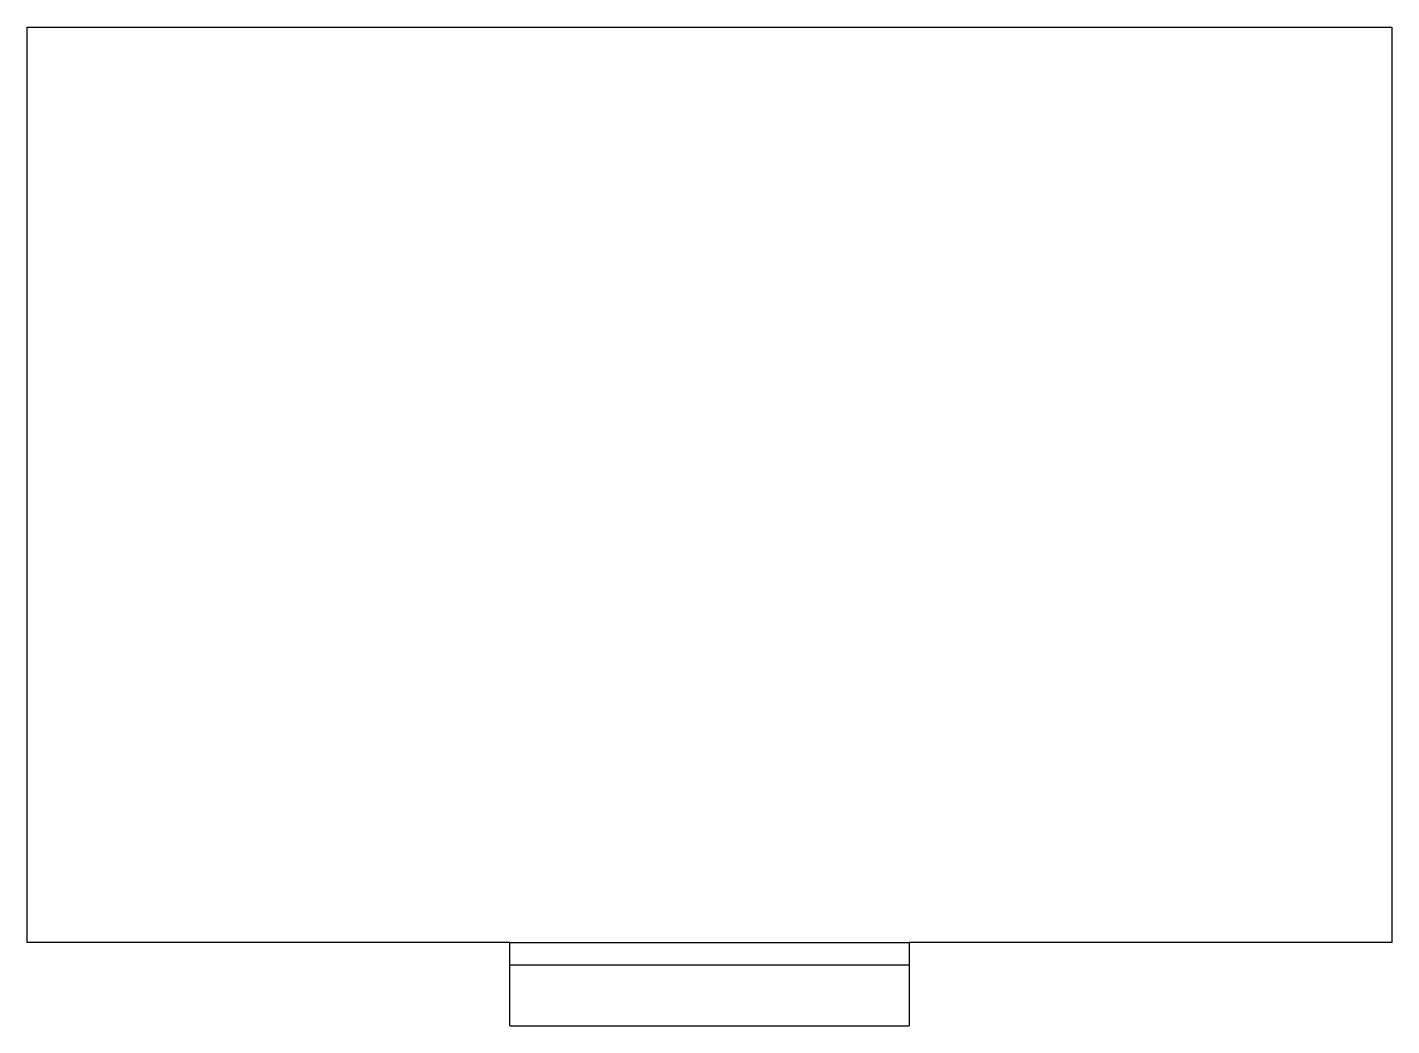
# Model space of a CAD drawing. Header units: inches. Extents: x 38.5 to 63.1, y 14.7 to 32.7.
import ezdxf

# ---------------------------------------------------------------- set-up
doc = ezdxf.new("R2010")
doc.units = ezdxf.units.IN
doc.header["$MEASUREMENT"] = 0

msp = doc.modelspace()

# ---------------------------------------------------------------- linework, layer by layer
at = {"color": 7, "lineweight": 30}
for p, q in [((38.474, 16.167), (38.474, 32.667)), ((38.474, 32.667), (63.074, 32.667)), ((63.074, 32.667), (63.074, 16.167)), ((47.174, 16.167), (38.474, 16.167)), ((47.174, 16.167), (54.374, 16.167)), ((47.174, 14.667), (47.174, 16.167)), ((63.074, 16.167), (54.374, 16.167)), ((54.374, 16.167), (54.374, 14.667)), ((47.174, 15.767), (54.374, 15.767)), ((47.174, 14.667), (54.374, 14.667))]:
    msp.add_line(p, q, dxfattribs=at)

doc.saveas('drawing.dxf')
